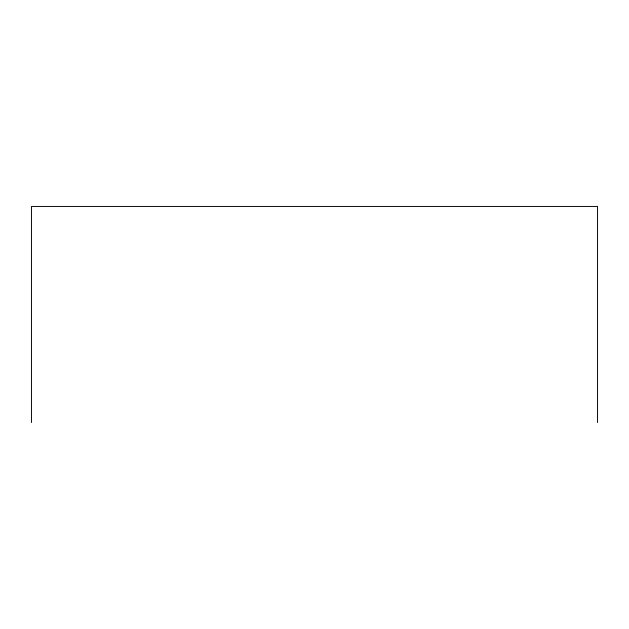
<?xml version="1.0" encoding="UTF-8"?>
<svg xmlns="http://www.w3.org/2000/svg" width="629" height="629" viewBox="0 0 629 629"><rect width="100%" height="100%" fill="white"/><g stroke="black" fill="none" stroke-linecap="round" stroke-linejoin="round"><path stroke-width="0.94" d="M597.55 422.554L597.55 206.446L31.45 206.446L31.45 422.554"/></g></svg>
